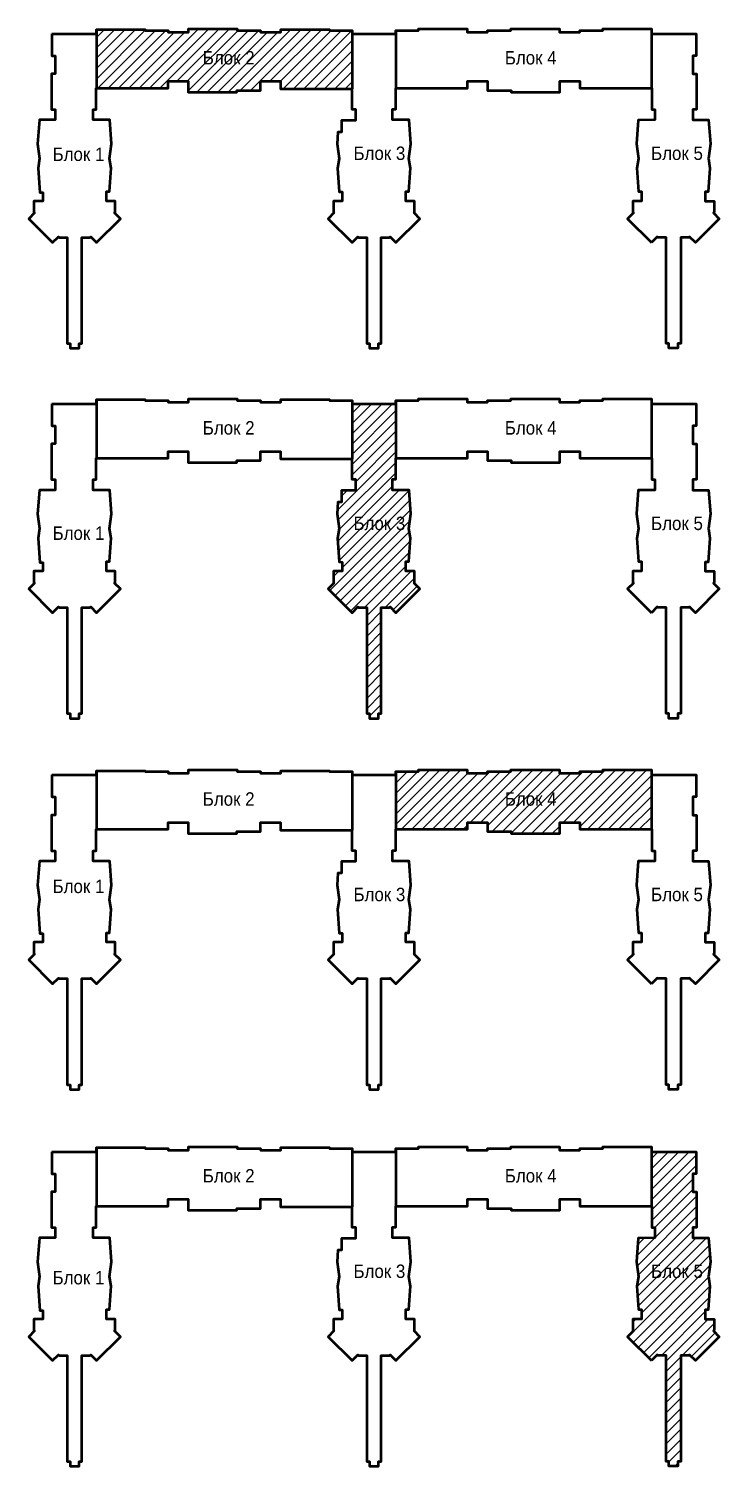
# Model space of a CAD drawing. Header units: inches. Extents: x -407541 to 6688123, y -998590 to 1205599.
# Drawn here: x -407541 to -227655, y -419270 to -44950 of the extents above; entities that cross this region are included whole.
import ezdxf

# ---------------------------------------------------------------- set-up
doc = ezdxf.new("R2010")
doc.units = ezdxf.units.IN
doc.header["$MEASUREMENT"] = 0
doc.layers.add('КОНТУРная', color=10, linetype='Continuous', lineweight=50)
doc.styles.add('style1', font='arial.ttf', dxfattribs={"width": 0.9, "height": 500})
pattern_1 = [(45, (-6729178.3, 1342755.1), (-1347.0384, 1347.0384), [])]

msp = doc.modelspace()

# ---------------------------------------------------------------- hatches: boundary and pattern name
at = {"layer": 'КОНТУРная', "lineweight": 5, "ltscale": 0.1}
h = msp.add_hatch(dxfattribs=at)
h.set_pattern_fill('ANSI31', color=256, scale=600, style=0)
h.set_pattern_definition(pattern_1)
h.paths.add_polyline_path([(-389887.8, -45150.2), (-377207.6, -45150.2), (-377207.6, -45375.2), (-371205.6, -45375.2), (-371205.6, -45800.2), (-365887.6, -45800.2), (-365887.6, -44950.2), (-353207.6, -44950.2), (-353207.6, -45375.2), (-347207.6, -45375.2), (-347207.6, -45800.2), (-341887.6, -45800.2), (-341887.6, -45150.2), (-329208.1, -45150.2), (-329208.1, -45375.2), (-323308.7, -45372), (-323308, -60590.1), (-341987.6, -60590.1), (-341987.6, -58640.2), (-347207.6, -58640.2), (-347207.6, -61015.2), (-353357.6, -61015.2), (-353357.6, -61495.2), (-365986.4, -61495.2), (-365986.4, -58639), (-371208.7, -58640.2), (-371208.7, -60390.2), (-389887.8, -60390.2)])
h = msp.add_hatch(dxfattribs=at)
h.set_pattern_fill('ANSI31', color=256, scale=600, style=0)
h.set_pattern_definition(pattern_1)
h.paths.add_polyline_path([(-323308.7, -141740.8), (-323308.7, -142609), (-311887, -142609), (-311887, -141744), (-311887, -156759), (-311937.8, -156759), (-311937.8, -162259), (-312737.6, -162259.1), (-312737.6, -165079), (-308437.9, -165079), (-307976.5, -171282.5), (-308492.3, -175078.7), (-308080.3, -177598.6), (-308507.6, -183709), (-309297.6, -183709), (-309297.6, -186179), (-307007.6, -186179), (-307007.6, -189120.7), (-307169.3, -189282.4), (-305654.9, -190796.6), (-311870.9, -197012.6), (-313386.2, -195497.2), (-313548.1, -195659), (-315697.4, -195659.6), (-315697.4, -223298.5), (-316438.2, -223297.4), (-316438.2, -224517.4), (-318758.2, -224517.4), (-318758.2, -223298.5), (-319497.4, -223298.5), (-319497.4, -195659), (-321647.1, -195659), (-321808.9, -195497.3), (-323324, -197012.6), (-329540, -190796.5), (-328025.9, -189282.4), (-328187.6, -189120.7), (-328185.4, -186179), (-325897.5, -186180.8), (-325897.5, -183807.3), (-326680.8, -183806.4), (-327114.8, -177597.8), (-326702.9, -175078.7), (-327218.6, -171282.5), (-326991.4, -168227.6), (-326087.6, -168227.6), (-326087.6, -165178.6), (-322457.6, -165178.6), (-322457.6, -162259), (-323358.7, -162259), (-323358.7, -156958.9), (-323307.6, -156958.9)])
h = msp.add_hatch(dxfattribs=at)
h.set_pattern_fill('ANSI31', color=256, scale=600, style=0)
h.set_pattern_definition(pattern_1)
h.paths.add_polyline_path([(-311887, -238383.3), (-305987.3, -238383.3), (-305987.3, -237958.3), (-293307.8, -237958.3), (-293307.8, -238808.3), (-287987.8, -238808.3), (-287987.8, -238383.3), (-281987.8, -238383.3), (-281987.8, -237958.3), (-269307.8, -237958.3), (-269307.8, -238808.4), (-263987.8, -238808.4), (-263987.8, -238383.3), (-257987.8, -238383.3), (-257987.8, -237958.3), (-245308, -237958.3), (-245307.9, -253398.3), (-263986.5, -253398.3), (-263986.5, -251648.4), (-269209.7, -251648.4), (-269209.7, -254503.3), (-281837.7, -254503.3), (-281837.7, -254023.3), (-287989.2, -254023.3), (-287989.2, -251648.3), (-293207.6, -251648.3), (-293207.6, -253398.3), (-311887, -253398.3)])
h = msp.add_hatch(dxfattribs=at)
h.set_pattern_fill('ANSI31', color=256, scale=600, style=0)
h.set_pattern_definition(pattern_1)
h.paths.add_polyline_path([(-245308, -336071.8), (-245308, -337359.5), (-233714.3, -337359.5), (-233707.8, -343109.9), (-234507.2, -343109.9), (-234507.2, -347831.8), (-233607.6, -347831.8), (-233606.7, -357112.2), (-234507.6, -357112.3), (-234507.5, -359831.9), (-230437.7, -359831.9), (-229976.3, -366035.3), (-230492.1, -369831.5), (-230080.1, -372351.4), (-230514.3, -378561.3), (-231297.7, -378561.3), (-231297.7, -380932.3), (-229007.6, -380932.3), (-229007.6, -383873.5), (-229169.3, -384035.2), (-227655, -385549.5), (-233870.8, -391765.4), (-235386.2, -390250), (-235548.1, -390411.8), (-237697.4, -390411.8), (-237697.4, -418051.3), (-238437.6, -418050.2), (-238437.6, -419270.2), (-240757.6, -419270.2), (-240758.2, -418050.2), (-241497.4, -418051.3), (-241497.4, -390412.4), (-243647.1, -390412.4), (-243809.1, -390250.5), (-245323.9, -391765.4), (-251539.9, -385549.4), (-250025.9, -384035.2), (-250187.6, -383873.5), (-250187.6, -380931.8), (-247897.6, -380931.8), (-247897.6, -378466.9), (-248687.3, -378462.4), (-249114.7, -372351.4), (-248702.7, -369831.5), (-249218.4, -366035.3), (-248757.3, -359835.4), (-244457.6, -359831.8), (-244457.6, -357111.8), (-245257.4, -357111.8), (-245257.4, -351511.8), (-245308, -351511.8)])

# ---------------------------------------------------------------- linework, layer by layer
at = {"layer": 'КОНТУРная', "ltscale": 0.1}
for p, q in [((-389887.8, -45290.5), (-389887.8, -60390.2)), ((-323308, -45372), (-323308, -60586.9)), ((-311887, -45375.2), (-311887, -60390.2)), ((-245308, -44950.2), (-245308, -60390.2)), ((-389887.8, -141519), (-389887.8, -156759)), ((-323307.6, -141744), (-323307.6, -156958.9)), ((-311887, -141744), (-311887, -156759)), ((-245308, -141379), (-245308, -156759)), ((-389887.8, -238158.3), (-389887.8, -253398.3)), ((-323308.1, -238380.1), (-323308.1, -253595)), ((-311887, -238383.3), (-311887, -253398.3)), ((-245308, -237958.3), (-245308, -253398.3)), ((-389887.8, -336271.8), (-389887.8, -351511.8)), ((-323308.3, -336493.6), (-323308.3, -351708.5)), ((-311887, -336496.8), (-311887, -351511.8)), ((-245308, -336071.8), (-245308, -351511.8))]:
    msp.add_line(p, q, dxfattribs=at)
for points in [[(-401487.6, -46241.7), (-401487.6, -51988.3), (-400687.6, -51988.3), (-400687.6, -56710.2), (-401588.1, -56710.2), (-401588.1, -65990.6), (-400687.1, -65990.7), (-400687.1, -68710.2), (-404757.2, -68710.2), (-405218.6, -74913.7), (-404702.9, -78709.9), (-405114.9, -81229.8), (-404671.6, -87560.3), (-403897.5, -87559.8), (-403897.5, -89809.2), (-406187.8, -89809.2), (-406187.8, -92751.9), (-406026.1, -92913.6), (-407540.5, -94427.8), (-401324.5, -100643.8), (-399808.9, -99128.5), (-399647.1, -99290.2), (-397497.9, -99290.2), (-397497.9, -126928.6), (-396758.2, -126928.6), (-396758.2, -128148.6), (-394438.2, -128148.6), (-394437.1, -126928.6), (-393697.6, -126928.6), (-393697.2, -99290.2), (-391548.1, -99290.2), (-391386.3, -99128.5), (-389871.3, -100643.6), (-383655.5, -94427.8), (-385169.5, -92913.6), (-385007.8, -92751.9), (-385007.8, -89810.2), (-387297.6, -89810.2), (-387297.6, -87342.6), (-386507.5, -87342.6), (-386080.1, -81229.8), (-386492.1, -78709.9), (-385976.3, -74913.7), (-386437.7, -68710.2), (-390737.6, -68710.2), (-390737.6, -65990.2), (-389937.8, -65990.2), (-389937.8, -60390.2), (-371208.7, -60390.2), (-371208.7, -58640.2), (-365986.4, -58639), (-365986.4, -61495.2), (-353357.6, -61495.2), (-353357.6, -61015.2), (-347207.6, -61015.2), (-347207.6, -58640.2), (-341987.6, -58640.2), (-341987.6, -60590.1), (-323357.6, -60590.1), (-323357.6, -65890.2), (-322457.6, -65890.2), (-322457.6, -68809.8), (-326087.6, -68809.8), (-326087.6, -71858.8), (-326991.4, -71858.8), (-327218.6, -74913.7), (-326702.9, -78709.9), (-327114.8, -81229), (-326680.1, -87447.1), (-325897.5, -87438.4), (-325897.5, -89811.9), (-328187.6, -89810.2), (-328187.6, -92751.9), (-328025.9, -92913.6), (-329540, -94427.7), (-323324, -100643.8), (-321808.9, -99128.5), (-321647.1, -99290.2), (-319497.4, -99290.2), (-319497.4, -126929.6), (-318757.6, -126929.6), (-318758.2, -128148.6), (-316437.6, -128148.6), (-316438.2, -126928.6), (-315697.4, -126929.6), (-315697.4, -99290.8), (-313548.1, -99290.2), (-313386.2, -99128.4), (-311870.9, -100643.8), (-305654.9, -94427.8), (-307169.3, -92913.6), (-307007.6, -92751.9), (-307007.6, -89810.2), (-309297.6, -89810.2), (-309297.6, -87340.2), (-308507.6, -87340.2), (-308080.3, -81229.8), (-308492.3, -78709.9), (-307976.5, -74913.7), (-308437.9, -68710.2), (-312737.5, -68710.2), (-312737.6, -65881.9), (-311937.8, -65890.2), (-311937.8, -60390.2), (-293207.6, -60390.2), (-293207.6, -58640.2), (-287989.2, -58640.2), (-287989.2, -61015.2), (-281837.7, -61015.2), (-281837.7, -61495.2), (-269209.7, -61495.2), (-269209.7, -58640.3), (-263986.5, -58640.3), (-263986.5, -60390.2), (-245257.4, -60390.2), (-245257.4, -65990.2), (-244457.6, -65990.2), (-244457.6, -68710.2), (-248757.3, -68713.8), (-249218.4, -74913.7), (-248702.7, -78709.9), (-249114.7, -81229.8), (-248687.3, -87340.8), (-247897.6, -87345.3), (-247897.6, -89810.2), (-250187.6, -89810.2), (-250187.6, -92751.9), (-250025.9, -92913.6), (-251539.9, -94427.8), (-245323.9, -100643.8)], [(-401487.6, -46241.7), (-389887.8, -46240.2), (-389887.8, -45150.2), (-377207.6, -45150.2), (-377207.6, -45375.2), (-371205.6, -45375.2), (-371205.6, -45800.2), (-365887.6, -45800.2), (-365887.6, -44950.2), (-353207.6, -44950.2), (-353207.6, -45375.2), (-347207.6, -45375.2), (-347207.6, -45800.2), (-341887.6, -45800.2), (-341887.6, -45150.2), (-329208.1, -45150.2), (-329208.1, -45375.2), (-323308.7, -45375.2), (-323307.6, -46240.2), (-311887, -46240.2), (-311887, -45375.2), (-305987.3, -45375.2), (-305987.3, -44950.2), (-293307.8, -44950.2), (-293307.8, -45800.2), (-287987.8, -45800.2), (-287987.8, -45375.2), (-281987.8, -45375.2), (-281987.8, -44950.2), (-269307.8, -44950.2), (-269307.8, -45800.2), (-263987.8, -45800.2), (-263987.8, -45375.2), (-257987.8, -45375.2), (-257987.8, -44950.2), (-245308, -44950.2), (-245308, -46237.9), (-233707.8, -46241.7), (-233707.8, -51988.3), (-234507.2, -51988.3), (-234507.2, -56710.2), (-233607.6, -56710.2), (-233607.6, -65990.6), (-234507.6, -65990.7), (-234507.5, -68710.3), (-230437.7, -68710.3), (-229976.3, -74913.7), (-230492.1, -78709.9), (-230080.1, -81229.8), (-230514.3, -87439.7), (-231297.7, -87439.7), (-231297.7, -89810.6), (-229007.6, -89810.6), (-229007.6, -92751.9), (-229169.3, -92913.6), (-227655, -94427.9), (-233870.8, -100643.8), (-235386.3, -99128.5), (-235548.1, -99290.2), (-237697.4, -99290.2), (-237697.4, -126929.6), (-238437.6, -126928.6), (-238437.6, -128148.6), (-240757.6, -128148.6), (-240758.2, -126928.6), (-241497.4, -126929.6), (-241497.4, -99290.8), (-243647.1, -99290.2), (-243808.8, -99128.6), (-245323.9, -100643.8)], [(-401487.6, -142610.5), (-389887.8, -142609), (-389887.8, -141519), (-377207.6, -141519), (-377207.6, -141744), (-371205.6, -141744), (-371205.6, -142169), (-365887.6, -142169), (-365887.6, -141319), (-353207.6, -141319), (-353207.6, -141744), (-347207.6, -141744), (-347207.6, -142169), (-341887.6, -142169), (-341887.6, -141519), (-329208.1, -141519), (-329208.1, -141744), (-323308.7, -141744), (-323307.6, -142609), (-311887, -142609), (-311887, -141744), (-305987.3, -141744), (-305987.3, -141319), (-293307.8, -141319), (-293307.8, -142169), (-287987.8, -142169), (-287987.8, -141744), (-281987.8, -141744), (-281987.8, -141319), (-269307.8, -141319), (-269307.8, -142169), (-263987.8, -142169), (-263987.8, -141744), (-257987.8, -141744), (-257987.8, -141319), (-245308, -141319), (-245308, -142606.7), (-233707.8, -142610.5), (-233707.8, -148357.1), (-234507.2, -148357.1), (-234507.2, -153079), (-233607.6, -153079), (-233607.6, -162359.4), (-234507.6, -162359.5), (-234507.5, -165079.1), (-230437.7, -165079.1), (-229976.3, -171282.5), (-230492.1, -175078.7), (-230080.1, -177598.6), (-230514.3, -183808.5), (-231297.7, -183808.5), (-231297.7, -186179.5), (-229007.6, -186179.5), (-229007.6, -189120.7), (-229169.3, -189282.4), (-227655, -190796.7), (-233870.8, -197012.6), (-235386.3, -195497.3), (-235548.1, -195659), (-237697.4, -195659), (-237697.4, -223298.5), (-238437.6, -223297.4), (-238437.6, -224517.4), (-240757.6, -224517.4), (-240758.2, -223297.4), (-241497.4, -223298.5), (-241497.4, -195659.6), (-243647.1, -195659), (-243808.8, -195497.4), (-245323.9, -197012.6)], [(-401487.6, -142610.5), (-401487.6, -148357.1), (-400687.6, -148357.1), (-400687.6, -153079), (-401588.1, -153079), (-401588.1, -162359.4), (-400687.1, -162359.6), (-400687.1, -165079), (-404757.2, -165079), (-405218.6, -171282.5), (-404702.9, -175078.7), (-405114.9, -177598.6), (-404671.6, -183929.1), (-403897.5, -183928.6), (-403897.5, -186178), (-406187.8, -186178), (-406187.8, -189120.7), (-406026.1, -189282.4), (-407540.5, -190796.6), (-401324.5, -197012.6), (-399808.9, -195497.3), (-399647.1, -195659), (-397497.9, -195659), (-397497.9, -223297.4), (-396758.2, -223297.4), (-396758.2, -224517.4), (-394438.2, -224517.4), (-394437.1, -223297.4), (-393697.6, -223297.4), (-393697.2, -195659), (-391548.1, -195659), (-391386.3, -195497.3), (-389871.3, -197012.4), (-383655.5, -190796.6), (-385169.5, -189282.4), (-385007.8, -189120.7), (-385007.8, -186179), (-387297.6, -186179), (-387297.6, -183711.4), (-386507.5, -183711.4), (-386080.1, -177598.6), (-386492.1, -175078.7), (-385976.3, -171282.5), (-386437.7, -165079), (-390737.6, -165079), (-390737.6, -162359.1), (-389937.8, -162359.1), (-389937.8, -156759), (-371208.7, -156759), (-371208.7, -155009), (-365986.4, -155007.8), (-365986.4, -157864), (-353357.6, -157864), (-353357.6, -157384), (-347207.6, -157384), (-347207.6, -155009), (-341987.6, -155009), (-341987.6, -156958.9), (-323357.6, -156958.9), (-323357.6, -162259), (-322457.6, -162259), (-322457.6, -165178.6), (-326087.6, -165178.6), (-326087.6, -168227.6), (-326991.4, -168227.6), (-327218.6, -171282.5), (-326702.9, -175078.7), (-327114.8, -177597.8), (-326680.8, -183806.4), (-325897.5, -183807.3), (-325897.5, -186180.8), (-328187.6, -186179), (-328187.6, -189120.7), (-328025.9, -189282.4), (-329540, -190796.5), (-323324, -197012.6), (-321808.9, -195497.3), (-321647.1, -195659), (-319497.4, -195659), (-319497.4, -223298.5), (-318757.6, -223298.5), (-318758.2, -224517.4), (-316437.6, -224517.4), (-316438.2, -223297.4), (-315697.4, -223298.5), (-315697.4, -195659.6), (-313548.1, -195659), (-313386.2, -195497.2), (-311870.9, -197012.6), (-305654.9, -190796.6), (-307169.3, -189282.4), (-307007.6, -189120.7), (-307007.6, -186179), (-309297.6, -186179), (-309297.6, -183709), (-308507.6, -183709), (-308080.3, -177598.6), (-308492.3, -175078.7), (-307976.5, -171282.5), (-308437.9, -165079), (-312737.5, -165079), (-312737.6, -162250.7), (-311937.8, -162259), (-311937.8, -156759), (-293207.6, -156759), (-293207.6, -155009), (-287989.2, -155009), (-287989.2, -157384), (-281837.7, -157384), (-281837.7, -157864), (-269209.7, -157864), (-269209.7, -155009.1), (-263986.5, -155009.1), (-263986.5, -156759), (-245257.4, -156759), (-245257.4, -162359), (-244457.6, -162359), (-244457.6, -165079), (-248757.3, -165082.6), (-249218.4, -171282.5), (-248702.7, -175078.7), (-249114.7, -177598.6), (-248687.3, -183709.6), (-247897.6, -183714.1), (-247897.6, -186179), (-250187.6, -186179), (-250187.6, -189120.7), (-250025.9, -189282.4), (-251539.9, -190796.6), (-245323.9, -197012.6)], [(-401487.6, -239249.8), (-401487.6, -244996.4), (-400687.6, -244996.4), (-400687.6, -249718.3), (-401588.1, -249718.3), (-401588.1, -258998.7), (-400687.1, -258998.9), (-400687.1, -261718.3), (-404757.2, -261718.3), (-405218.6, -267921.8), (-404702.9, -271718), (-405114.9, -274237.9), (-404671.6, -280568.4), (-403897.5, -280567.9), (-403897.5, -282817.3), (-406187.8, -282817.3), (-406187.8, -285760), (-406026.1, -285921.7), (-407540.5, -287435.9), (-401324.5, -293651.9), (-399808.9, -292136.6), (-399647.1, -292298.3), (-397497.9, -292298.3), (-397497.9, -319936.7), (-396758.2, -319936.7), (-396758.2, -321156.7), (-394438.2, -321156.7), (-394437.1, -319936.7), (-393697.6, -319936.7), (-393697.2, -292298.3), (-391548.1, -292298.3), (-391386.3, -292136.6), (-389871.3, -293651.7), (-383655.5, -287435.9), (-385169.5, -285921.7), (-385007.8, -285760), (-385007.8, -282818.3), (-387297.6, -282818.3), (-387297.6, -280350.7), (-386507.5, -280350.7), (-386080.1, -274237.9), (-386492.1, -271718), (-385976.3, -267921.8), (-386437.7, -261718.3), (-390737.6, -261718.3), (-390737.6, -258998.4), (-389937.8, -258998.4), (-389937.8, -253398.3), (-371208.7, -253398.3), (-371208.7, -251648.3), (-365986.4, -251647.1), (-365986.4, -254503.3), (-353357.6, -254503.3), (-353357.6, -254023.3), (-347207.6, -254023.3), (-347207.6, -251648.3), (-341987.6, -251648.3), (-341987.6, -253598.2), (-323357.6, -253598.2), (-323357.6, -258898.3), (-322457.6, -258898.3), (-322457.6, -261817.9), (-326087.6, -261817.9), (-326087.6, -264866.9), (-326991.4, -264866.9), (-327218.6, -267921.8), (-326702.9, -271718), (-327114.8, -274237.1), (-326680.1, -280455.2), (-325897.5, -280446.6), (-325897.5, -282820.1), (-328187.6, -282818.3), (-328187.6, -285760), (-328025.9, -285921.7), (-329540, -287435.8), (-323324, -293651.9), (-321808.9, -292136.6), (-321647.1, -292298.3), (-319497.4, -292298.3), (-319497.4, -319937.8), (-318757.6, -319937.8), (-318758.2, -321156.7), (-316437.6, -321156.7), (-316438.2, -319936.7), (-315697.4, -319937.8), (-315697.4, -292298.9), (-313548.1, -292298.3), (-313386.2, -292136.5), (-311870.9, -293651.9), (-305654.9, -287435.9), (-307169.3, -285921.7), (-307007.6, -285760), (-307007.6, -282818.3), (-309297.6, -282818.3), (-309297.6, -280348.3), (-308507.6, -280348.3), (-308080.3, -274237.9), (-308492.3, -271718), (-307976.5, -267921.8), (-308437.9, -261718.3), (-312737.5, -261718.3), (-312737.6, -258890), (-311937.8, -258898.3), (-311937.8, -253398.3), (-293207.6, -253398.3), (-293207.6, -251648.3), (-287989.2, -251648.3), (-287989.2, -254023.3), (-281837.7, -254023.3), (-281837.7, -254503.3), (-269209.7, -254503.3), (-269209.7, -251648.4), (-263986.5, -251648.4), (-263986.5, -253398.3), (-245257.4, -253398.3), (-245257.4, -258998.3), (-244457.6, -258998.3), (-244457.6, -261718.3), (-248757.3, -261721.9), (-249218.4, -267921.8), (-248702.7, -271718), (-249114.7, -274237.9), (-248687.3, -280348.9), (-247897.6, -280353.4), (-247897.6, -282818.3), (-250187.6, -282818.3), (-250187.6, -285760), (-250025.9, -285921.7), (-251539.9, -287435.9), (-245323.9, -293651.9)], [(-401487.6, -239249.8), (-389887.8, -239248.3), (-389887.8, -238158.3), (-377207.6, -238158.3), (-377207.6, -238383.3), (-371205.6, -238383.3), (-371205.6, -238808.4), (-365887.6, -238808.4), (-365887.6, -237958.3), (-353207.6, -237958.3), (-353207.6, -238383.3), (-347207.6, -238383.3), (-347207.6, -238808.3), (-341887.6, -238808.3), (-341887.6, -238158.3), (-329208.1, -238158.3), (-329208.1, -238383.3), (-323308.7, -238383.3), (-323307.6, -239248.3), (-311887, -239248.3), (-311887, -238383.3), (-305987.3, -238383.3), (-305987.3, -237958.3), (-293307.8, -237958.3), (-293307.8, -238808.3), (-287987.8, -238808.3), (-287987.8, -238383.3), (-281987.8, -238383.3), (-281987.8, -237958.3), (-269307.8, -237958.3), (-269307.8, -238808.4), (-263987.8, -238808.4), (-263987.8, -238383.3), (-257987.8, -238383.3), (-257987.8, -237958.3), (-245308, -237958.3), (-245308, -239246), (-233707.8, -239249.8), (-233707.8, -244996.4), (-234507.2, -244996.4), (-234507.2, -249718.3), (-233607.6, -249718.3), (-233607.6, -258998.7), (-234507.6, -258998.8), (-234507.5, -261718.4), (-230437.7, -261718.4), (-229976.3, -267921.8), (-230492.1, -271718), (-230080.1, -274237.9), (-230514.3, -280447.8), (-231297.7, -280447.8), (-231297.7, -282818.8), (-229007.6, -282818.8), (-229007.6, -285760), (-229169.3, -285921.7), (-227655, -287436), (-233870.8, -293651.9), (-235386.3, -292136.6), (-235548.1, -292298.3), (-237697.4, -292298.3), (-237697.4, -319937.8), (-238437.6, -319936.7), (-238437.6, -321156.7), (-240757.6, -321156.7), (-240758.2, -319936.7), (-241497.4, -319937.8), (-241497.4, -292298.9), (-243647.1, -292298.3), (-243808.8, -292136.7), (-245323.9, -293651.9)], [(-401487.6, -337363.3), (-389887.8, -337361.8), (-389887.8, -336271.8), (-377207.6, -336271.8), (-377207.6, -336496.8), (-371205.6, -336496.8), (-371205.6, -336921.8), (-365887.6, -336921.8), (-365887.6, -336071.8), (-353207.6, -336071.8), (-353207.6, -336496.8), (-347207.6, -336496.8), (-347207.6, -336921.8), (-341887.6, -336921.8), (-341887.6, -336271.8), (-329208.1, -336271.8), (-329208.1, -336496.8), (-323308.7, -336496.8), (-323308.3, -337361.8), (-311887, -337361.8), (-311887, -336496.8), (-305987.3, -336496.8), (-305987.3, -336071.8), (-293307.8, -336071.8), (-293307.8, -336921.8), (-287987.8, -336921.8), (-287987.8, -336496.8), (-281987.8, -336496.8), (-281987.8, -336071.8), (-269307.8, -336071.8), (-269307.8, -336921.8), (-263987.8, -336921.8), (-263987.8, -336496.8), (-257987.8, -336496.8), (-257987.8, -336071.8), (-245308, -336071.8), (-245308, -337359.5), (-233707.8, -337363.3), (-233707.8, -343109.9), (-234507.2, -343109.9), (-234507.2, -347831.8), (-233607.6, -347831.8), (-233607.6, -357112.2), (-234507.6, -357112.3), (-234507.5, -359831.9), (-230437.7, -359831.9), (-229976.3, -366035.3), (-230492.1, -369831.5), (-230080.1, -372351.4), (-230514.3, -378561.3), (-231297.7, -378561.3), (-231297.7, -380932.3), (-229007.6, -380932.3), (-229007.6, -383873.5), (-229169.3, -384035.2), (-227655, -385549.5), (-233870.8, -391765.4), (-235386.3, -390250.1), (-235548.1, -390411.8), (-237697.4, -390411.8), (-237697.4, -418051.3), (-238437.6, -418050.2), (-238437.6, -419270.2), (-240757.6, -419270.2), (-240758.2, -418050.2), (-241497.4, -418051.3), (-241497.4, -390412.4), (-243647.1, -390411.8), (-243808.8, -390250.2), (-245323.9, -391765.4)], [(-401487.6, -337363.3), (-401487.6, -343109.9), (-400687.6, -343109.9), (-400687.6, -347831.8), (-401588.1, -347831.8), (-401588.1, -357112.2), (-400687.1, -357112.4), (-400687.1, -359831.8), (-404757.2, -359831.8), (-405218.6, -366035.3), (-404702.9, -369831.5), (-405114.9, -372351.4), (-404671.6, -378681.9), (-403897.5, -378681.4), (-403897.5, -380930.8), (-406187.8, -380930.8), (-406187.8, -383873.5), (-406026.1, -384035.2), (-407540.5, -385549.4), (-401324.5, -391765.4), (-399808.9, -390250.1), (-399647.1, -390411.8), (-397497.9, -390411.8), (-397497.9, -418050.2), (-396758.2, -418050.2), (-396758.2, -419270.2), (-394438.2, -419270.2), (-394437.1, -418050.2), (-393697.6, -418050.2), (-393697.2, -390411.8), (-391548.1, -390411.8), (-391386.3, -390250.1), (-389871.3, -391765.2), (-383655.5, -385549.4), (-385169.5, -384035.2), (-385007.8, -383873.5), (-385007.8, -380931.8), (-387297.6, -380931.8), (-387297.6, -378464.2), (-386507.5, -378464.2), (-386080.1, -372351.4), (-386492.1, -369831.5), (-385976.3, -366035.3), (-386437.7, -359831.8), (-390737.6, -359831.8), (-390737.6, -357111.9), (-389937.8, -357111.9), (-389937.8, -351511.8), (-371208.7, -351511.8), (-371208.7, -349761.8), (-365986.4, -349760.6), (-365986.4, -352616.8), (-353357.6, -352616.8), (-353357.6, -352136.8), (-347207.6, -352136.8), (-347207.6, -349761.8), (-341987.6, -349761.8), (-341987.6, -351711.7), (-323357.6, -351711.7), (-323357.6, -357011.8), (-322457.6, -357011.8), (-322457.6, -359931.4), (-326087.6, -359931.4), (-326087.6, -362980.4), (-326991.4, -362980.4), (-327218.6, -366035.3), (-326702.9, -369831.5), (-327114.8, -372350.6), (-326680.1, -378568.7), (-325897.5, -378560.1), (-325897.5, -380933.6), (-328187.6, -380931.8), (-328187.6, -383873.5), (-328025.9, -384035.2), (-329540, -385549.3), (-323324, -391765.4), (-321808.9, -390250.1), (-321647.1, -390411.8), (-319497.4, -390411.8), (-319497.4, -418051.3), (-318757.6, -418051.3), (-318758.2, -419270.2), (-316437.6, -419270.2), (-316438.2, -418050.2), (-315697.4, -418051.3), (-315697.4, -390412.4), (-313548.1, -390411.8), (-313386.2, -390250), (-311870.9, -391765.4), (-305654.9, -385549.4), (-307169.3, -384035.2), (-307007.6, -383873.5), (-307007.6, -380931.8), (-309297.6, -380931.8), (-309297.6, -378461.8), (-308507.6, -378461.8), (-308080.3, -372351.4), (-308492.3, -369831.5), (-307976.5, -366035.3), (-308437.9, -359831.8), (-312737.5, -359831.8), (-312737.6, -357003.5), (-311937.8, -357011.8), (-311937.8, -351511.8), (-293207.6, -351511.8), (-293207.6, -349761.8), (-287989.2, -349761.8), (-287989.2, -352136.8), (-281837.7, -352136.8), (-281837.7, -352616.8), (-269209.7, -352616.8), (-269209.7, -349761.9), (-263986.5, -349761.9), (-263986.5, -351511.8), (-245257.4, -351511.8), (-245257.4, -357111.8), (-244457.6, -357111.8), (-244457.6, -359831.8), (-248757.3, -359835.4), (-249218.4, -366035.3), (-248702.7, -369831.5), (-249114.7, -372351.4), (-248687.3, -378462.4), (-247897.6, -378466.9), (-247897.6, -380931.8), (-250187.6, -380931.8), (-250187.6, -383873.5), (-250025.9, -384035.2), (-251539.9, -385549.4), (-245323.9, -391765.4)]]:
    msp.add_lwpolyline(points, dxfattribs=at)

# ---------------------------------------------------------------- texts
at = {"layer": 'КОНТУРная', "ltscale": 0.1, "char_height": 3500, "width": 28563.669, "attachment_point": 1, "style": 'style1'}
for s, insert in [('{\\fArial|b0|i0|c204|p34;Блок 2}', (-362202.6, -50755.7)), ('{\\fArial|b0|i0|c204|p34;Блок 4}', (-283523.7, -50755.7)), ('{\\fArial|b0|i0|c204|p34;Блок 1}', (-401335.2, -75881)), ('{\\fArial|b0|i0|c204|p34;Блок 3}', (-322941.1, -75620.4)), ('{\\fArial|b0|i0|c204|p34;Блок 5}', (-245415.4, -75620.4)), ('{\\fArial|b0|i0|c204|p34;Блок 2}', (-362202.6, -147124.5)), ('{\\fArial|b0|i0|c204|p34;Блок 4}', (-283523.7, -147124.5)), ('{\\fArial|b0|i0|c204|p34;Блок 3}', (-322941.1, -171989.2)), ('{\\fArial|b0|i0|c204|p34;Блок 5}', (-245415.4, -171989.2)), ('{\\fArial|b0|i0|c204|p34;Блок 1}', (-401335.2, -174551.8)), ('{\\fArial|b0|i0|c204|p34;Блок 2}', (-362202.6, -243763.8)), ('{\\fArial|b0|i0|c204|p34;Блок 4}', (-283523.7, -243763.8)), ('{\\fArial|b0|i0|c204|p34;Блок 1}', (-401335.2, -266516.5)), ('{\\fArial|b0|i0|c204|p34;Блок 3}', (-322941.1, -268628.5)), ('{\\fArial|b0|i0|c204|p34;Блок 5}', (-245415.4, -268628.5)), ('{\\fArial|b0|i0|c204|p34;Блок 2}', (-362202.6, -341877.3)), ('{\\fArial|b0|i0|c204|p34;Блок 4}', (-283523.7, -341877.3)), ('{\\fArial|b0|i0|c204|p34;Блок 3}', (-322941.1, -366742)), ('{\\fArial|b0|i0|c204|p34;Блок 5}', (-245415.4, -366742)), ('{\\fArial|b0|i0|c204|p34;Блок 1}', (-401335.2, -368408.6))]:
    msp.add_mtext(s, dxfattribs=dict(at, insert=insert))

doc.saveas('drawing.dxf')
